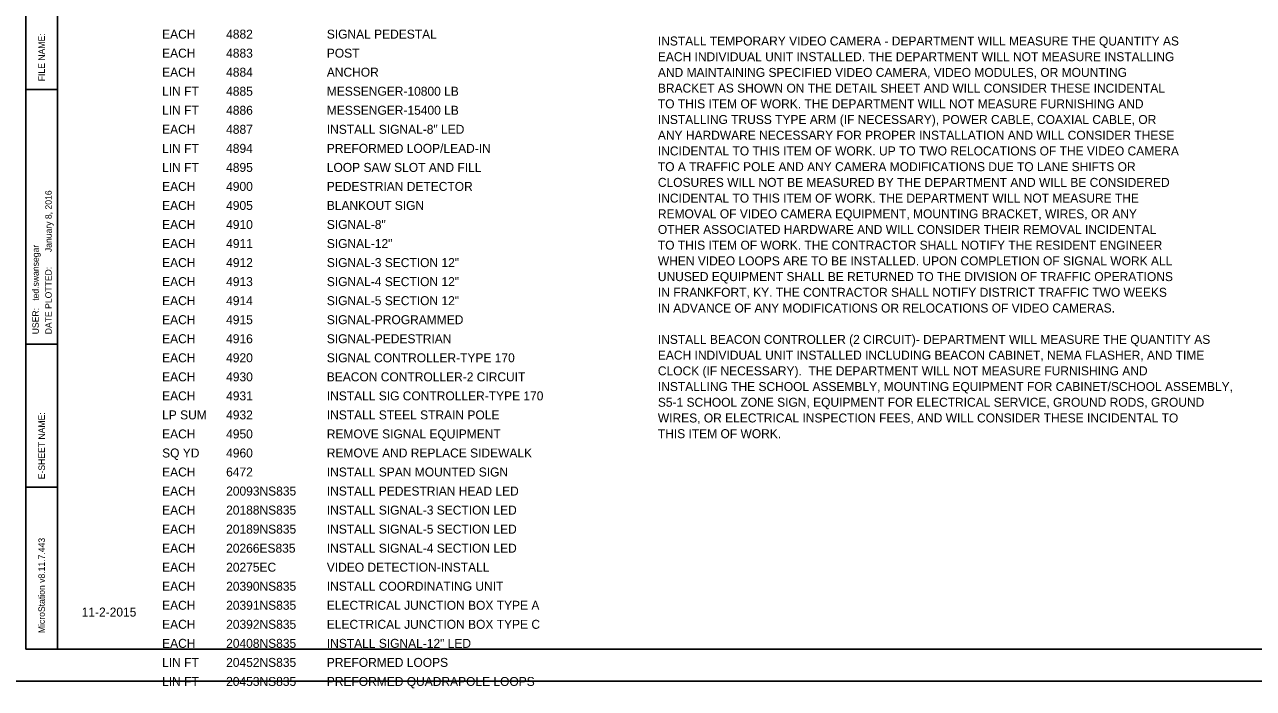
# Model space of a CAD drawing. Extents: x 1627408 to 1628728, y 1640019 to 1642326.
# Drawn here: x 1627849 to 1628350, y 1641688 to 1641958 of the extents above; entities that cross this region are included whole.
import ezdxf

# ---------------------------------------------------------------- set-up
doc = ezdxf.new("R2010")
doc.units = 0
for name, color, linetype in [('SB_PL_CUTLINE2_PR', 7, 'Continuous'), ('SB_PL_CUTLINE_PR', 7, 'Continuous'), ('SB_PL_SBL0_PR', 7, 'Continuous'), ('SB_PL_SBL4_PR', 7, 'Continuous'), ('SB_PL_SBTXT0_PT', 7, 'Continuous'), ('T_PL_NOTE_PT', 7, 'Continuous')]:
    doc.layers.add(name, color=color, linetype=linetype)

msp = doc.modelspace()

# ---------------------------------------------------------------- linework, layer by layer
at = {"layer": 'SB_PL_CUTLINE2_PR'}
msp.add_lwpolyline([(1628728.45, 1641690.9), (1628728.45, 1642268.33), (1627836.06, 1642268.33), (1627836.06, 1641690.9)], close=True, dxfattribs=at)
at = {"layer": 'SB_PL_CUTLINE_PR'}
msp.add_lwpolyline([(1627783.57, 1642268.33), (1628728.45, 1642268.33), (1628728.45, 1641690.9), (1627783.57, 1641690.9)], close=True, dxfattribs=at)
at = {"layer": 'SB_PL_SBL0_PR'}
for p, q in [((1627862.12, 1642255.2), (1627862.12, 1641704.02)), ((1627862.12, 1641932.04), (1627849.19, 1641932.04)), ((1627862.12, 1641828.28), (1627849.19, 1641828.28)), ((1627862.12, 1641769.94), (1627849.19, 1641769.94))]:
    msp.add_line(p, q, dxfattribs=at)
at = {"layer": 'SB_PL_SBL4_PR'}
msp.add_lwpolyline([(1627849.19, 1641704.02), (1628715.33, 1641704.02), (1628715.33, 1642255.2), (1627849.19, 1642255.2)], close=True, dxfattribs=at)

# ---------------------------------------------------------------- texts
at = {"layer": 'SB_PL_SBTXT0_PT'}
for s, height, p in [('FILE NAME: ', 2.6247, (1627856.97, 1641935.41)), ('January 8, 2016', 2.6247, (1627859.75, 1641865.77)), ('ted.swansegar', 2.6247, (1627854.5, 1641845.93)), ('DATE PLOTTED: ', 2.6247, (1627859.75, 1641832.29)), ('USER: ', 2.625, (1627854.5, 1641832.29)), ('E-SHEET NAME:', 2.6247, (1627856.97, 1641773.21)), ('MicroStation v8.11.7.443', 2.6247, (1627856.97, 1641710.51))]:
    msp.add_text(s, height=height, rotation=90, dxfattribs=at).set_placement(p)
at = {"layer": 'T_PL_NOTE_PT'}
for s, height, p in [('EACH', 3.658, (1627904.8, 1641952.78)), ('4882 ', 3.658, (1627930.91, 1641952.78)), ('SIGNAL PEDESTAL', 3.6576, (1627971.97, 1641952.78)), ('INSTALL TEMPORARY VIDEO CAMERA - DEPARTMENT WILL MEASURE THE QUANTITY AS', 3.6576, (1628106.99, 1641949.98)), ('EACH', 3.658, (1627904.8, 1641945.03)), ('4883 ', 3.658, (1627930.91, 1641945.03)), ('POST', 3.658, (1627971.97, 1641945.03)), ('EACH INDIVIDUAL UNIT INSTALLED. THE DEPARTMENT WILL NOT MEASURE INSTALLING', 3.6576, (1628106.99, 1641943.58)), ('EACH', 3.658, (1627904.8, 1641937.27)), ('4884 ', 3.658, (1627930.91, 1641937.27)), ('ANCHOR', 3.658, (1627971.97, 1641937.27)), ('AND MAINTAINING SPECIFIED VIDEO CAMERA, VIDEO MODULES, OR MOUNTING', 3.6576, (1628106.99, 1641937.18)), ('BRACKET AS SHOWN ON THE DETAIL SHEET AND WILL CONSIDER THESE INCIDENTAL ', 3.6576, (1628106.99, 1641930.78)), ('LIN FT', 3.658, (1627904.8, 1641929.51)), ('4885 ', 3.658, (1627930.91, 1641929.51)), ('MESSENGER-10800 LB', 3.6576, (1627971.97, 1641929.51)), ('LIN FT', 3.658, (1627904.8, 1641921.75)), ('4886 ', 3.658, (1627930.91, 1641921.75)), ('MESSENGER-15400 LB', 3.6576, (1627971.97, 1641921.75)), ('TO THIS ITEM OF WORK. THE DEPARTMENT WILL NOT MEASURE FURNISHING AND', 3.6576, (1628106.99, 1641924.38)), ('INSTALLING TRUSS TYPE ARM (IF NECESSARY), POWER CABLE, COAXIAL CABLE, OR', 3.6576, (1628106.99, 1641917.98)), ('EACH', 3.658, (1627904.8, 1641913.99)), ('4887 ', 3.658, (1627930.91, 1641913.99)), ('INSTALL SIGNAL-8" LED', 3.6576, (1627971.97, 1641913.99)), ('ANY HARDWARE NECESSARY FOR PROPER INSTALLATION AND WILL CONSIDER THESE', 3.6576, (1628106.99, 1641911.58)), ('LIN FT', 3.658, (1627904.8, 1641906.23)), ('4894 ', 3.658, (1627930.91, 1641906.23)), ('PREFORMED LOOP/LEAD-IN', 3.6576, (1627971.97, 1641906.23)), ('INCIDENTAL TO THIS ITEM OF WORK. UP TO TWO RELOCATIONS OF THE VIDEO CAMERA ', 3.6576, (1628106.99, 1641905.17)), ('LIN FT', 3.658, (1627904.8, 1641898.47)), ('4895 ', 3.658, (1627930.91, 1641898.47)), ('LOOP SAW SLOT AND FILL', 3.6576, (1627971.97, 1641898.47)), ('TO A TRAFFIC POLE AND ANY CAMERA MODIFICATIONS DUE TO LANE SHIFTS OR ', 3.6576, (1628106.99, 1641898.77)), ('EACH', 3.658, (1627904.8, 1641890.72)), ('4900 ', 3.658, (1627930.91, 1641890.72)), ('PEDESTRIAN DETECTOR', 3.6576, (1627971.97, 1641890.72)), ('CLOSURES WILL NOT BE MEASURED BY THE DEPARTMENT AND WILL BE CONSIDERED', 3.6576, (1628106.99, 1641892.37)), ('INCIDENTAL TO THIS ITEM OF WORK. THE DEPARTMENT WILL NOT MEASURE THE ', 3.6576, (1628106.99, 1641885.97)), ('EACH', 3.658, (1627904.8, 1641882.96)), ('4905 ', 3.658, (1627930.91, 1641882.96)), ('BLANKOUT SIGN', 3.6576, (1627971.97, 1641882.96)), ('EACH', 3.658, (1627904.8, 1641875.2)), ('4910 ', 3.658, (1627930.91, 1641875.2)), ('SIGNAL-8"', 3.658, (1627971.97, 1641875.2)), ('REMOVAL OF VIDEO CAMERA EQUIPMENT, MOUNTING BRACKET, WIRES, OR ANY', 3.6576, (1628106.99, 1641879.57)), ('OTHER ASSOCIATED HARDWARE AND WILL CONSIDER THEIR REMOVAL INCIDENTAL ', 3.6576, (1628106.99, 1641873.17)), ('EACH', 3.658, (1627904.8, 1641867.44)), ('4911 ', 3.658, (1627930.91, 1641867.44)), ('SIGNAL-12"', 3.658, (1627971.97, 1641867.44)), ('TO THIS ITEM OF WORK. THE CONTRACTOR SHALL NOTIFY THE RESIDENT ENGINEER ', 3.6576, (1628106.99, 1641866.77)), ('EACH', 3.658, (1627904.8, 1641859.68)), ('4912 ', 3.658, (1627930.91, 1641859.68)), ('SIGNAL-3 SECTION 12"', 3.6576, (1627971.97, 1641859.68)), ('WHEN VIDEO LOOPS ARE TO BE INSTALLED. UPON COMPLETION OF SIGNAL WORK ALL ', 3.6576, (1628106.99, 1641860.37)), ('EACH', 3.658, (1627904.8, 1641851.92)), ('4913 ', 3.658, (1627930.91, 1641851.92)), ('SIGNAL-4 SECTION 12"', 3.6576, (1627971.97, 1641851.92)), ('UNUSED EQUIPMENT SHALL BE RETURNED TO THE DIVISION OF TRAFFIC OPERATIONS ', 3.6576, (1628106.99, 1641853.97)), ('IN FRANKFORT, KY. THE CONTRACTOR SHALL NOTIFY DISTRICT TRAFFIC TWO WEEKS', 3.6576, (1628106.99, 1641847.57)), ('EACH', 3.658, (1627904.8, 1641844.16)), ('4914 ', 3.658, (1627930.91, 1641844.16)), ('SIGNAL-5 SECTION 12"', 3.6576, (1627971.97, 1641844.16)), ('IN ADVANCE OF ANY MODIFICATIONS OR RELOCATIONS OF VIDEO CAMERAS.', 3.6576, (1628106.99, 1641841.17)), ('EACH', 3.658, (1627904.8, 1641836.41)), ('4915 ', 3.658, (1627930.91, 1641836.41)), ('SIGNAL-PROGRAMMED', 3.6576, (1627971.97, 1641836.41)), ('EACH', 3.658, (1627904.8, 1641828.65)), ('4916 ', 3.658, (1627930.91, 1641828.65)), ('SIGNAL-PEDESTRIAN', 3.6576, (1627971.97, 1641828.65)), ('INSTALL BEACON CONTROLLER (2 CIRCUIT)- DEPARTMENT WILL MEASURE THE QUANTITY AS ', 3.6576, (1628106.99, 1641828.37)), ('EACH', 3.658, (1627904.8, 1641820.89)), ('4920 ', 3.658, (1627930.91, 1641820.89)), ('SIGNAL CONTROLLER-TYPE 170', 3.6576, (1627971.97, 1641820.89)), ('EACH INDIVIDUAL UNIT INSTALLED INCLUDING BEACON CABINET, NEMA FLASHER, AND TIME ', 3.6576, (1628106.99, 1641821.96)), ('CLOCK (IF NECESSARY).  THE DEPARTMENT WILL NOT MEASURE FURNISHING AND ', 3.6576, (1628106.99, 1641815.56)), ('EACH', 3.658, (1627904.8, 1641813.13)), ('4930 ', 3.658, (1627930.91, 1641813.13)), ('BEACON CONTROLLER-2 CIRCUIT', 3.6576, (1627971.97, 1641813.13)), ('EACH', 3.658, (1627904.8, 1641805.37)), ('4931 ', 3.658, (1627930.91, 1641805.37)), ('INSTALL SIG CONTROLLER-TYPE 170', 3.6576, (1627971.97, 1641805.37)), ('INSTALLING THE SCHOOL ASSEMBLY, MOUNTING EQUIPMENT FOR CABINET/SCHOOL ASSEMBLY, ', 3.6576, (1628106.99, 1641809.16)), ('S5-1 SCHOOL ZONE SIGN, EQUIPMENT FOR ELECTRICAL SERVICE, GROUND RODS, GROUND ', 3.6576, (1628106.99, 1641802.76)), ('LP SUM', 3.658, (1627904.8, 1641797.61)), ('4932 ', 3.658, (1627930.91, 1641797.61)), ('INSTALL STEEL STRAIN POLE', 3.6576, (1627971.97, 1641797.61)), ('WIRES, OR ELECTRICAL INSPECTION FEES, AND WILL CONSIDER THESE INCIDENTAL TO ', 3.6576, (1628106.99, 1641796.36)), ('EACH', 3.658, (1627904.8, 1641789.85)), ('4950 ', 3.658, (1627930.91, 1641789.85)), ('REMOVE SIGNAL EQUIPMENT', 3.6576, (1627971.97, 1641789.85)), ('THIS ITEM OF WORK.    ', 3.6576, (1628106.99, 1641789.96)), ('SQ YD', 3.658, (1627904.8, 1641782.09)), ('4960 ', 3.658, (1627930.91, 1641782.09)), ('REMOVE AND REPLACE SIDEWALK', 3.6576, (1627971.97, 1641782.09)), ('EACH', 3.658, (1627904.8, 1641774.34)), ('6472 ', 3.658, (1627930.91, 1641774.34)), ('INSTALL SPAN MOUNTED SIGN', 3.6576, (1627971.97, 1641774.34)), ('EACH', 3.658, (1627904.8, 1641766.58)), ('20093NS835', 3.658, (1627930.91, 1641766.58)), ('INSTALL PEDESTRIAN HEAD LED', 3.6576, (1627971.97, 1641766.58)), ('EACH', 3.658, (1627904.8, 1641758.82)), ('20188NS835', 3.658, (1627930.91, 1641758.82)), ('INSTALL SIGNAL-3 SECTION LED', 3.6576, (1627971.97, 1641758.82)), ('EACH', 3.658, (1627904.8, 1641751.06)), ('20189NS835', 3.658, (1627930.91, 1641751.06)), ('INSTALL SIGNAL-5 SECTION LED', 3.6576, (1627971.97, 1641751.06)), ('EACH', 3.658, (1627904.8, 1641743.3)), ('20266ES835', 3.658, (1627930.91, 1641743.3)), ('INSTALL SIGNAL-4 SECTION LED', 3.6576, (1627971.97, 1641743.3)), ('EACH', 3.658, (1627904.8, 1641735.54)), ('20275EC', 3.658, (1627930.91, 1641735.54)), ('VIDEO DETECTION-INSTALL', 3.6576, (1627971.97, 1641735.54)), ('EACH', 3.658, (1627904.8, 1641727.78)), ('20390NS835', 3.658, (1627930.91, 1641727.78)), ('INSTALL COORDINATING UNIT', 3.6576, (1627971.97, 1641727.78)), ('EACH', 3.658, (1627904.8, 1641720.03)), ('20391NS835', 3.658, (1627930.91, 1641720.03)), ('ELECTRICAL JUNCTION BOX TYPE A', 3.6576, (1627971.97, 1641720.03)), ('11-2-2015', 3.658, (1627871.99, 1641717.26)), ('EACH', 3.658, (1627904.8, 1641712.27)), ('20392NS835', 3.658, (1627930.91, 1641712.27)), ('ELECTRICAL JUNCTION BOX TYPE C', 3.6576, (1627971.97, 1641712.27)), ('EACH', 3.658, (1627904.8, 1641704.51)), ('20408NS835', 3.658, (1627930.91, 1641704.51)), ('INSTALL SIGNAL-12" LED', 3.6576, (1627971.97, 1641704.51)), ('LIN FT', 3.658, (1627904.8, 1641696.75)), ('20452NS835', 3.658, (1627930.91, 1641696.75)), ('PREFORMED LOOPS ', 3.6576, (1627971.97, 1641696.75)), ('LIN FT', 3.658, (1627904.8, 1641688.99)), ('20453NS835', 3.658, (1627930.91, 1641688.99)), ('PREFORMED QUADRAPOLE LOOPS', 3.6576, (1627971.97, 1641688.99))]:
    msp.add_text(s, height=height, dxfattribs=at).set_placement(p)

doc.saveas('drawing.dxf')
